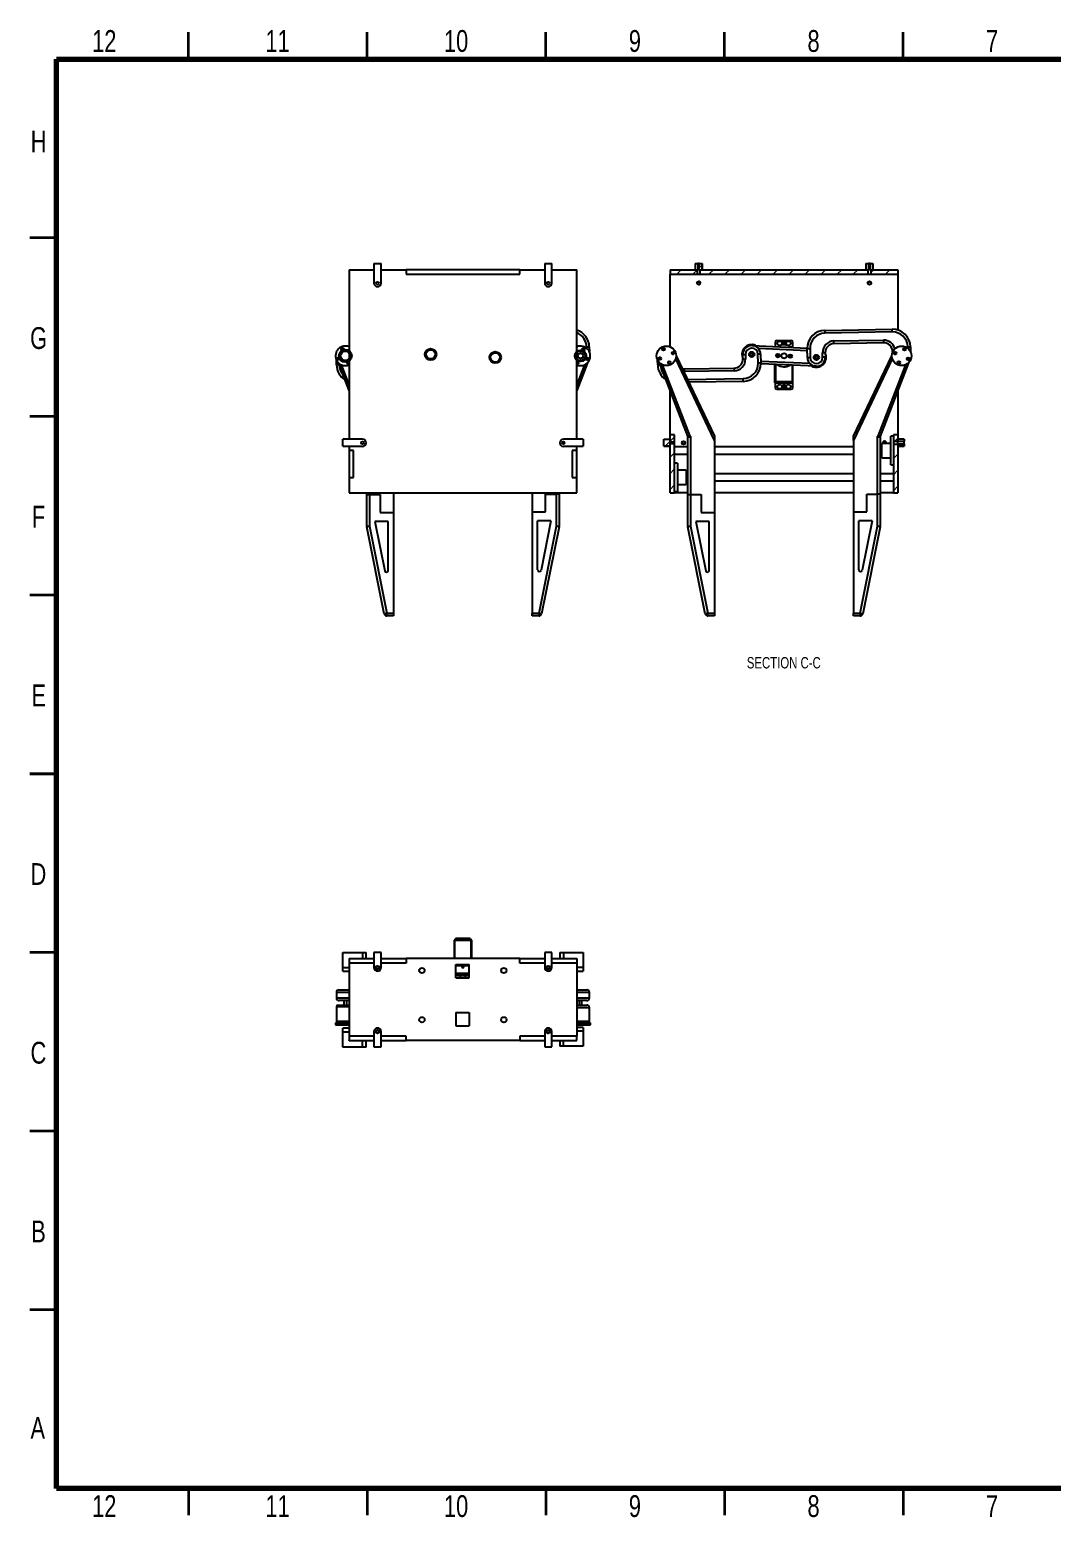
# Model space of a CAD drawing. Header units: inches. Extents: x 0.1 to 23.3, y 0.1 to 16.5.
# Drawn here: x 0.1 to 11.36, y 0.08 to 16.46 of the extents above; entities that cross this region are included whole.
import ezdxf

# ---------------------------------------------------------------- set-up
doc = ezdxf.new("R2010")
doc.units = ezdxf.units.IN
doc.header["$MEASUREMENT"] = 0
doc.styles.add('SLDTEXTSTYLE0', font='TXT', dxfattribs={"width": 0.75})

msp = doc.modelspace()

# ---------------------------------------------------------------- hatches: boundary and pattern name
at = {"linetype": 'Continuous', "lineweight": 18}
h = msp.add_hatch(dxfattribs=at)
h.set_pattern_fill('ANSI31', style=0)
h.paths.add_polyline_path([(7.457, 13.821), (7.158, 13.821), (7.158, 13.772), (7.457, 13.772)], flags=0)
h = msp.add_hatch(dxfattribs=at)
h.set_pattern_fill('ANSI31', style=0)
h.paths.add_polyline_path([(7.434, 13.89), (7.434, 13.821), (7.464, 13.821), (7.464, 13.89)], flags=0)
h = msp.add_hatch(dxfattribs=at)
h.set_pattern_fill('ANSI31', style=0)
h.paths.add_polyline_path([(7.479, 13.89), (7.479, 13.821), (7.509, 13.821), (7.509, 13.89)], flags=0)
h = msp.add_hatch(dxfattribs=at)
h.set_pattern_fill('ANSI31', style=0)
h.paths.add_polyline_path([(7.486, 13.772), (9.339, 13.772), (9.339, 13.821), (7.486, 13.821)], flags=0)
h = msp.add_hatch(dxfattribs=at)
h.set_pattern_fill('ANSI31', style=0)
h.paths.add_polyline_path([(9.317, 13.89), (9.317, 13.821), (9.347, 13.821), (9.347, 13.89)], flags=0)
h = msp.add_hatch(dxfattribs=at)
h.set_pattern_fill('ANSI31', style=0)
h.paths.add_polyline_path([(9.361, 13.89), (9.361, 13.821), (9.391, 13.821), (9.391, 13.89)], flags=0)
h = msp.add_hatch(dxfattribs=at)
h.set_pattern_fill('ANSI31', style=0)
h.paths.add_polyline_path([(9.668, 13.772), (9.668, 13.821), (9.369, 13.821), (9.369, 13.772)], flags=0)
h = msp.add_hatch(dxfattribs=at)
h.set_pattern_fill('ANSI31', style=0)
h.paths.add_polyline_path([(7.207, 11.925), (7.207, 12.001), (7.158, 12.001), (7.158, 11.925)], flags=0)
h = msp.add_hatch(dxfattribs=at)
h.set_pattern_fill('ANSI31', style=0)
h.paths.add_polyline_path([(9.668, 11.933), (9.668, 12.001), (9.618, 12.001), (9.618, 11.933)], flags=0)
h = msp.add_hatch(dxfattribs=at)
h.set_pattern_fill('ANSI31', style=0)
h.paths.add_polyline_path([(7.089, 11.879), (7.158, 11.879), (7.158, 11.95), (7.089, 11.95)], flags=0)
h = msp.add_hatch(dxfattribs=at)
h.set_pattern_fill('ANSI31', style=0)
h.paths.add_polyline_path([(7.207, 11.361), (7.207, 11.904), (7.158, 11.904), (7.158, 11.361)], flags=0)
h = msp.add_hatch(dxfattribs=at)
h.set_pattern_fill('ANSI31', style=0)
h.paths.add_polyline_path([(9.618, 11.896), (9.618, 11.361), (9.668, 11.361), (9.668, 11.896)], flags=0)
h = msp.add_hatch(dxfattribs=at)
h.set_pattern_fill('ANSI31', style=0)
h.paths.add_polyline_path([(9.737, 11.953), (9.668, 11.953), (9.668, 11.927), (9.737, 11.927)], flags=0)
h = msp.add_hatch(dxfattribs=at)
h.set_pattern_fill('ANSI31', style=0)
h.paths.add_polyline_path([(9.737, 11.902), (9.668, 11.902), (9.668, 11.876), (9.737, 11.876)], flags=0)

# ---------------------------------------------------------------- linework, layer by layer
at = {"color": 7, "linetype": 'Continuous', "lineweight": 35}
for p, q in [((1.85, 16.142), (1.85, 16.437)), ((3.819, 16.142), (3.819, 16.437)), ((5.787, 16.142), (5.787, 16.437)), ((7.756, 16.142), (7.756, 16.437)), ((9.724, 16.142), (9.724, 16.437)), ((0.394, 14.173), (0.098, 14.173)), ((0.394, 12.205), (0.098, 12.205)), ((0.394, 10.236), (0.098, 10.236)), ((0.098, 8.268), (0.394, 8.268)), ((0.394, 8.268), (0.098, 8.268)), ((0.394, 6.299), (0.098, 6.299)), ((0.394, 4.331), (0.098, 4.331)), ((0.394, 2.362), (0.098, 2.362)), ((1.85, 0.394), (1.85, 0.098)), ((3.819, 0.394), (3.819, 0.098)), ((5.787, 0.394), (5.787, 0.098)), ((7.756, 0.394), (7.756, 0.098)), ((9.724, 0.394), (9.724, 0.098))]:
    msp.add_line(p, q, dxfattribs=at)
at = {"color": 7, "linetype": 'Continuous', "lineweight": 70}
for p, q in [((0.394, 0.394), (0.394, 16.142)), ((0.394, 16.142), (22.992, 16.142)), ((22.992, 0.394), (0.394, 0.394))]:
    msp.add_line(p, q, dxfattribs=at)
at = {"color": 7, "linetype": 'Continuous', "lineweight": 25}
for p, q in [((3.618, 13.821), (3.618, 11.954)), ((3.618, 13.821), (3.893, 13.821)), ((3.893, 13.89), (3.893, 13.674)), ((3.893, 13.89), (3.971, 13.89)), ((3.971, 13.674), (3.971, 13.89)), ((3.971, 13.821), (4.246, 13.821)), ((4.246, 13.821), (4.246, 13.772)), ((5.501, 13.821), (4.246, 13.821)), ((4.246, 13.772), (5.501, 13.772)), ((5.501, 13.772), (5.501, 13.821)), ((5.501, 13.821), (5.775, 13.821)), ((5.775, 13.89), (5.854, 13.89)), ((5.775, 13.89), (5.775, 13.674)), ((5.854, 13.674), (5.854, 13.89)), ((5.854, 13.821), (6.128, 13.821)), ((6.128, 11.954), (6.128, 13.821)), ((7.158, 13.821), (7.158, 13.772)), ((7.158, 13.821), (7.457, 13.821)), ((7.158, 13.772), (7.457, 13.772)), ((7.158, 12.972), (7.158, 13.772)), ((7.432, 13.89), (7.432, 13.821)), ((7.432, 13.89), (7.434, 13.89)), ((7.434, 13.89), (7.434, 13.821)), ((7.434, 13.89), (7.464, 13.89)), ((7.434, 13.821), (7.464, 13.821)), ((7.457, 13.772), (7.457, 13.821)), ((7.457, 13.772), (7.486, 13.772)), ((7.464, 13.89), (7.464, 13.821)), ((7.479, 13.89), (7.464, 13.89)), ((7.479, 13.821), (7.464, 13.821)), ((7.479, 13.89), (7.509, 13.89)), ((7.479, 13.821), (7.479, 13.89)), ((7.479, 13.821), (7.509, 13.821)), ((7.486, 13.821), (7.486, 13.772)), ((7.486, 13.821), (9.339, 13.821)), ((7.486, 13.772), (9.339, 13.772)), ((7.509, 13.821), (7.509, 13.89)), ((7.509, 13.89), (7.511, 13.89)), ((7.511, 13.89), (7.511, 13.821)), ((9.315, 13.89), (9.315, 13.821)), ((9.315, 13.89), (9.317, 13.89)), ((9.317, 13.89), (9.347, 13.89)), ((9.317, 13.89), (9.317, 13.821)), ((9.317, 13.821), (9.347, 13.821)), ((9.339, 13.772), (9.339, 13.821)), ((9.339, 13.772), (9.369, 13.772)), ((9.347, 13.89), (9.347, 13.821)), ((9.361, 13.89), (9.347, 13.89)), ((9.361, 13.821), (9.347, 13.821)), ((9.361, 13.89), (9.391, 13.89)), ((9.361, 13.821), (9.361, 13.89)), ((9.361, 13.821), (9.391, 13.821)), ((9.369, 13.821), (9.369, 13.772)), ((9.369, 13.821), (9.668, 13.821)), ((9.369, 13.772), (9.668, 13.772)), ((9.391, 13.821), (9.391, 13.89)), ((9.391, 13.89), (9.393, 13.89)), ((9.393, 13.89), (9.393, 13.821)), ((9.668, 13.821), (9.668, 13.772)), ((9.668, 13.772), (9.668, 13.156)), ((8.862, 13.152), (9.605, 13.165)), ((8.862, 13.152), (8.863, 13.123)), ((9.606, 13.136), (8.863, 13.123)), ((9.606, 13.136), (9.605, 13.165)), ((6.237, 12.971), (6.266, 12.972)), ((6.266, 12.972), (6.267, 12.918)), ((8.061, 12.986), (8.669, 12.958)), ((8.314, 13.02), (8.314, 12.975)), ((8.491, 13.039), (8.334, 13.039)), ((8.403, 13.03), (8.423, 13.03)), ((8.403, 13.03), (8.403, 12.992)), ((8.423, 12.992), (8.423, 13.03)), ((8.501, 12.968), (8.486, 12.968)), ((8.511, 12.966), (8.511, 13.02)), ((8.669, 12.952), (8.699, 12.952)), ((8.671, 12.854), (8.669, 12.952)), ((8.699, 12.952), (8.7, 12.854)), ((8.963, 13.036), (9.509, 13.045)), ((8.963, 13.006), (8.963, 13.036)), ((9.51, 13.016), (8.963, 13.006)), ((9.509, 13.045), (9.51, 13.016)), ((9.776, 12.971), (9.806, 12.972)), ((9.806, 12.972), (9.807, 12.918)), ((3.48, 12.772), (3.479, 12.825)), ((3.618, 12.491), (3.501, 12.794)), ((6.245, 12.794), (6.128, 12.491)), ((6.132, 12.786), (6.128, 12.789)), ((7.02, 12.772), (7.019, 12.825)), ((7.353, 11.986), (7.041, 12.794)), ((7.225, 12.873), (7.648, 11.986)), ((7.958, 12.886), (7.987, 12.887)), ((7.959, 12.837), (7.958, 12.886)), ((7.959, 12.837), (7.988, 12.838)), ((7.987, 12.887), (7.988, 12.838)), ((8.155, 12.89), (8.125, 12.889)), ((8.127, 12.791), (8.125, 12.889)), ((8.156, 12.791), (8.127, 12.791)), ((8.155, 12.89), (8.156, 12.791)), ((8.765, 12.757), (8.156, 12.785)), ((8.477, 12.872), (8.476, 12.882)), ((8.671, 12.854), (8.7, 12.854)), ((8.838, 12.856), (8.837, 12.906)), ((8.867, 12.906), (8.837, 12.906)), ((8.868, 12.857), (8.838, 12.856)), ((8.867, 12.906), (8.868, 12.857)), ((9.177, 11.986), (9.601, 12.873)), ((9.785, 12.794), (9.473, 11.986)), ((9.61, 12.915), (9.61, 12.919)), ((3.51, 12.772), (3.48, 12.772)), ((7.049, 12.772), (7.02, 12.772)), ((7.316, 12.728), (7.862, 12.737)), ((7.316, 12.698), (7.316, 12.728)), ((7.863, 12.707), (7.316, 12.698)), ((7.862, 12.737), (7.863, 12.707)), ((7.963, 12.591), (7.962, 12.621)), ((8.309, 12.778), (8.309, 12.574)), ((8.314, 12.778), (8.314, 12.584)), ((8.511, 12.584), (8.511, 12.769)), ((7.158, 12.001), (7.158, 12.491)), ((7.963, 12.591), (7.364, 12.581)), ((8.314, 12.574), (8.309, 12.574)), ((8.314, 12.584), (8.324, 12.584)), ((8.314, 12.584), (8.314, 12.523)), ((8.324, 12.584), (8.324, 12.574)), ((8.501, 12.584), (8.324, 12.584)), ((8.324, 12.574), (8.501, 12.574)), ((8.334, 12.503), (8.491, 12.503)), ((8.403, 12.574), (8.403, 12.565)), ((8.403, 12.565), (8.403, 12.512)), ((8.423, 12.565), (8.403, 12.565)), ((8.423, 12.512), (8.403, 12.512)), ((8.423, 12.565), (8.423, 12.574)), ((8.423, 12.512), (8.423, 12.565)), ((8.501, 12.574), (8.501, 12.584)), ((8.501, 12.584), (8.511, 12.584)), ((8.511, 12.523), (8.511, 12.584)), ((9.668, 12.491), (9.668, 12.001)), ((7.158, 11.925), (7.158, 12.001)), ((7.207, 12.001), (7.158, 12.001)), ((7.207, 11.925), (7.207, 12.001)), ((7.353, 11.976), (7.353, 11.986)), ((7.374, 11.986), (7.353, 11.986)), ((7.382, 11.976), (7.353, 11.976)), ((7.353, 11.343), (7.353, 11.976)), ((7.374, 11.986), (7.382, 11.986)), ((7.382, 11.986), (7.382, 11.976)), ((7.382, 11.976), (7.382, 11.343)), ((7.648, 11.986), (7.648, 11.94)), ((9.177, 11.94), (9.177, 11.986)), ((9.451, 11.986), (9.443, 11.986)), ((9.443, 11.976), (9.443, 11.986)), ((9.443, 11.349), (9.443, 11.976)), ((9.473, 11.976), (9.443, 11.976)), ((9.473, 11.986), (9.451, 11.986)), ((9.473, 11.986), (9.473, 11.976)), ((9.473, 11.976), (9.473, 11.349)), ((9.618, 11.986), (9.589, 11.986)), ((9.589, 11.671), (9.589, 11.986)), ((9.668, 12.001), (9.618, 12.001)), ((9.618, 12.001), (9.618, 11.933)), ((9.668, 12.001), (9.668, 11.933)), ((3.766, 11.954), (3.549, 11.954)), ((3.549, 11.875), (3.549, 11.954)), ((3.549, 11.875), (3.766, 11.875)), ((3.618, 11.875), (3.618, 11.828)), ((3.618, 11.828), (3.618, 11.533)), ((3.667, 11.828), (3.618, 11.828)), ((3.667, 11.533), (3.667, 11.828)), ((5.993, 11.907), (5.968, 11.907)), ((6.197, 11.954), (5.98, 11.954)), ((5.98, 11.875), (6.197, 11.875)), ((6.079, 11.828), (6.079, 11.533)), ((6.128, 11.828), (6.079, 11.828)), ((6.128, 11.828), (6.128, 11.875)), ((6.128, 11.533), (6.128, 11.828)), ((6.197, 11.954), (6.197, 11.875)), ((7.089, 11.95), (7.089, 11.954)), ((7.089, 11.954), (7.158, 11.954)), ((7.089, 11.879), (7.089, 11.95)), ((7.158, 11.95), (7.089, 11.95)), ((7.089, 11.879), (7.158, 11.879)), ((7.089, 11.875), (7.089, 11.879)), ((7.089, 11.875), (7.158, 11.875)), ((7.158, 11.879), (7.158, 11.95)), ((7.158, 11.925), (7.207, 11.925)), ((7.158, 11.361), (7.158, 11.904)), ((7.207, 11.904), (7.158, 11.904)), ((7.207, 11.904), (7.207, 11.925)), ((7.207, 11.361), (7.207, 11.904)), ((7.353, 11.868), (7.207, 11.868)), ((7.648, 11.94), (7.648, 11.146)), ((9.177, 11.868), (7.648, 11.868)), ((9.177, 11.94), (9.177, 11.152)), ((9.49, 11.868), (9.473, 11.868)), ((9.589, 11.907), (9.49, 11.907)), ((9.49, 11.75), (9.49, 11.907)), ((9.618, 11.933), (9.668, 11.933)), ((9.618, 11.933), (9.618, 11.896)), ((9.668, 11.896), (9.618, 11.896)), ((9.618, 11.896), (9.618, 11.361)), ((9.737, 11.954), (9.668, 11.954)), ((9.737, 11.953), (9.668, 11.953)), ((9.668, 11.953), (9.668, 11.927)), ((9.737, 11.927), (9.668, 11.927)), ((9.668, 11.902), (9.668, 11.927)), ((9.668, 11.902), (9.737, 11.902)), ((9.668, 11.902), (9.668, 11.876)), ((9.668, 11.896), (9.668, 11.361)), ((9.668, 11.876), (9.737, 11.876)), ((9.737, 11.875), (9.668, 11.875)), ((9.737, 11.954), (9.737, 11.953)), ((9.737, 11.953), (9.737, 11.927)), ((9.737, 11.902), (9.737, 11.927)), ((9.737, 11.902), (9.737, 11.876)), ((9.737, 11.876), (9.737, 11.875)), ((7.207, 11.789), (7.353, 11.789)), ((7.237, 11.691), (7.207, 11.691)), ((7.237, 11.691), (7.237, 11.376)), ((7.648, 11.789), (9.177, 11.789)), ((9.473, 11.789), (9.49, 11.789)), ((9.49, 11.75), (9.589, 11.75)), ((9.589, 11.671), (9.618, 11.671)), ((3.618, 11.533), (3.618, 11.361)), ((3.618, 11.533), (3.667, 11.533)), ((6.079, 11.533), (6.128, 11.533)), ((6.128, 11.361), (6.128, 11.533)), ((7.335, 11.612), (7.237, 11.612)), ((7.335, 11.612), (7.335, 11.454)), ((7.353, 11.572), (7.335, 11.572)), ((7.335, 11.494), (7.353, 11.494)), ((9.177, 11.572), (7.648, 11.572)), ((7.648, 11.494), (9.177, 11.494)), ((9.618, 11.572), (9.473, 11.572)), ((9.473, 11.494), (9.618, 11.494)), ((3.618, 11.361), (6.128, 11.361)), ((3.813, 11.343), (3.813, 11.361)), ((3.813, 10.995), (3.813, 11.343)), ((3.813, 11.343), (3.843, 11.343)), ((3.843, 11.343), (3.843, 10.995)), ((3.843, 11.343), (3.961, 11.343)), ((3.961, 11.343), (3.961, 11.146)), ((4.109, 11.361), (4.109, 11.146)), ((5.638, 11.361), (5.638, 11.152)), ((5.785, 11.152), (5.785, 11.349)), ((5.785, 11.349), (5.904, 11.349)), ((5.904, 10.995), (5.904, 11.349)), ((5.933, 11.349), (5.904, 11.349)), ((5.933, 11.361), (5.933, 11.349)), ((5.933, 11.349), (5.933, 10.995)), ((7.158, 11.361), (7.207, 11.361)), ((7.207, 11.376), (7.237, 11.376)), ((7.353, 11.361), (7.207, 11.361)), ((7.237, 11.454), (7.335, 11.454)), ((7.353, 10.995), (7.353, 11.343)), ((7.353, 11.343), (7.382, 11.343)), ((7.382, 11.343), (7.382, 10.995)), ((7.382, 11.343), (7.5, 11.343)), ((7.5, 11.343), (7.5, 11.146)), ((9.177, 11.361), (7.648, 11.361)), ((9.325, 11.152), (9.325, 11.349)), ((9.325, 11.349), (9.443, 11.349)), ((9.443, 10.995), (9.443, 11.349)), ((9.473, 11.349), (9.443, 11.349)), ((9.618, 11.361), (9.473, 11.361)), ((9.473, 11.349), (9.473, 10.995)), ((9.618, 11.361), (9.668, 11.361)), ((3.961, 11.146), (4.109, 11.146)), ((4.109, 11.146), (4.109, 10.037)), ((5.638, 11.152), (5.638, 10.037)), ((5.638, 11.152), (5.785, 11.152)), ((7.5, 11.146), (7.648, 11.146)), ((7.648, 11.146), (7.648, 10.037)), ((9.177, 11.152), (9.177, 10.037)), ((9.177, 11.152), (9.325, 11.152)), ((3.813, 10.995), (3.843, 10.995)), ((3.814, 10.989), (3.843, 10.995)), ((4.005, 10.031), (3.814, 10.989)), ((3.843, 10.995), (4.034, 10.037)), ((3.902, 11.048), (4.011, 10.504)), ((4.05, 11.048), (3.902, 11.048)), ((4.05, 10.508), (4.05, 11.048)), ((5.844, 11.054), (5.697, 11.054)), ((5.697, 10.514), (5.697, 11.054)), ((5.712, 10.037), (5.904, 10.995)), ((5.844, 11.054), (5.736, 10.51)), ((5.933, 10.989), (5.741, 10.031)), ((5.904, 10.995), (5.933, 10.995)), ((5.933, 10.989), (5.904, 10.995)), ((7.353, 10.995), (7.382, 10.995)), ((7.353, 10.989), (7.382, 10.995)), ((7.545, 10.031), (7.353, 10.989)), ((7.382, 10.995), (7.574, 10.037)), ((7.441, 11.048), (7.55, 10.504)), ((7.589, 11.048), (7.441, 11.048)), ((7.589, 10.508), (7.589, 11.048)), ((9.384, 11.054), (9.236, 11.054)), ((9.236, 10.514), (9.236, 11.054)), ((9.252, 10.037), (9.443, 10.995)), ((9.384, 11.054), (9.275, 10.51)), ((9.472, 10.989), (9.28, 10.031)), ((9.443, 10.995), (9.473, 10.995)), ((9.472, 10.989), (9.443, 10.995)), ((4.034, 10.037), (4.005, 10.031)), ((4.034, 10.037), (4.109, 10.037)), ((4.034, 10.007), (4.034, 10.037)), ((4.109, 10.007), (4.034, 10.007)), ((4.109, 10.037), (4.109, 10.007)), ((5.638, 10.037), (5.712, 10.037)), ((5.638, 10.007), (5.638, 10.037)), ((5.712, 10.007), (5.638, 10.007)), ((5.712, 10.037), (5.741, 10.031)), ((5.712, 10.037), (5.712, 10.007)), ((7.574, 10.037), (7.545, 10.031)), ((7.574, 10.037), (7.648, 10.037)), ((7.574, 10.007), (7.574, 10.037)), ((7.648, 10.007), (7.574, 10.007)), ((7.648, 10.037), (7.648, 10.007)), ((9.177, 10.037), (9.252, 10.037)), ((9.177, 10.007), (9.177, 10.037)), ((9.252, 10.007), (9.177, 10.007)), ((9.252, 10.037), (9.28, 10.031)), ((9.252, 10.037), (9.252, 10.007)), ((4.778, 6.435), (4.775, 6.433)), ((4.775, 6.433), (4.775, 6.231)), ((4.794, 6.452), (4.778, 6.435)), ((4.785, 6.433), (4.962, 6.433)), ((4.952, 6.452), (4.794, 6.452)), ((4.952, 6.452), (4.969, 6.435)), ((4.972, 6.433), (4.969, 6.435)), ((4.972, 6.231), (4.972, 6.433)), ((3.549, 6.3), (3.766, 6.3)), ((3.549, 6.132), (3.549, 6.3)), ((3.618, 6.231), (3.893, 6.231)), ((3.618, 6.231), (3.618, 6.182)), ((3.766, 6.3), (3.766, 6.231)), ((3.766, 6.3), (3.805, 6.3)), ((3.805, 6.231), (3.805, 6.3)), ((3.971, 6.3), (3.893, 6.3)), ((3.893, 6.3), (3.893, 6.132)), ((3.971, 6.132), (3.971, 6.3)), ((3.971, 6.231), (4.246, 6.231)), ((4.246, 6.231), (4.246, 6.182)), ((5.501, 6.231), (4.246, 6.231)), ((5.501, 6.182), (5.501, 6.231)), ((5.501, 6.231), (5.775, 6.231)), ((5.854, 6.3), (5.775, 6.3)), ((5.775, 6.3), (5.775, 6.132)), ((5.854, 6.132), (5.854, 6.3)), ((5.854, 6.231), (6.128, 6.231)), ((5.941, 6.3), (5.941, 6.231)), ((5.941, 6.3), (5.98, 6.3)), ((5.98, 6.3), (5.98, 6.231)), ((5.98, 6.3), (6.197, 6.3)), ((6.128, 6.231), (6.128, 6.182)), ((6.197, 6.3), (6.197, 6.132)), ((3.549, 6.132), (3.618, 6.132)), ((3.549, 6.093), (3.549, 6.132)), ((3.549, 6.093), (3.618, 6.093)), ((3.618, 6.182), (3.618, 5.378)), ((3.893, 6.182), (3.618, 6.182)), ((4.246, 6.182), (3.971, 6.182)), ((4.796, 6.166), (4.943, 6.166)), ((4.796, 6.019), (4.796, 6.166)), ((4.943, 6.152), (4.796, 6.152)), ((4.863, 6.152), (4.863, 6.132)), ((4.863, 6.132), (4.883, 6.132)), ((4.883, 6.132), (4.883, 6.152)), ((4.943, 6.019), (4.943, 6.166)), ((5.775, 6.182), (5.501, 6.182)), ((6.128, 6.182), (5.854, 6.182)), ((6.128, 6.182), (6.128, 5.378)), ((6.197, 6.132), (6.128, 6.132)), ((6.128, 6.093), (6.197, 6.093)), ((6.197, 6.132), (6.197, 6.093)), ((4.796, 6.059), (4.943, 6.059)), ((4.796, 6.019), (4.943, 6.019)), ((4.809, 6.059), (4.809, 6.049)), ((4.814, 6.044), (4.932, 6.044)), ((4.844, 6.044), (4.844, 6.019)), ((4.844, 6.044), (4.844, 6.019)), ((4.903, 6.019), (4.903, 6.044)), ((4.903, 6.019), (4.903, 6.044)), ((4.937, 6.049), (4.937, 6.059)), ((3.479, 5.857), (3.479, 5.798)), ((3.508, 5.886), (3.618, 5.886)), ((3.618, 5.768), (3.508, 5.768)), ((3.562, 5.768), (3.562, 5.719)), ((3.592, 5.719), (3.592, 5.768)), ((6.128, 5.886), (6.237, 5.886)), ((6.237, 5.768), (6.128, 5.768)), ((6.155, 5.768), (6.155, 5.719)), ((6.184, 5.719), (6.184, 5.768)), ((6.237, 5.886), (6.238, 5.886)), ((6.238, 5.768), (6.237, 5.768)), ((6.266, 5.857), (6.266, 5.798)), ((6.268, 5.857), (6.266, 5.857)), ((6.266, 5.798), (6.268, 5.798)), ((6.268, 5.798), (6.268, 5.857)), ((6.268, 5.798), (6.268, 5.857)), ((6.268, 5.857), (6.268, 5.857)), ((6.268, 5.798), (6.268, 5.798)), ((3.479, 5.699), (3.479, 5.542)), ((3.498, 5.719), (3.618, 5.719)), ((4.796, 5.639), (4.796, 5.492)), ((4.796, 5.639), (4.943, 5.639)), ((4.943, 5.639), (4.943, 5.492)), ((6.128, 5.719), (6.238, 5.719)), ((6.268, 5.542), (6.268, 5.689)), ((3.469, 5.522), (3.469, 5.502)), ((3.469, 5.522), (3.618, 5.522)), ((3.469, 5.502), (3.618, 5.502)), ((3.618, 5.463), (3.549, 5.463)), ((3.549, 5.424), (3.549, 5.463)), ((3.549, 5.424), (3.618, 5.424)), ((3.549, 5.256), (3.549, 5.424)), ((3.893, 5.427), (3.893, 5.26)), ((3.971, 5.26), (3.971, 5.427)), ((4.796, 5.492), (4.943, 5.492)), ((5.775, 5.427), (5.775, 5.26)), ((5.854, 5.26), (5.854, 5.427)), ((6.128, 5.522), (6.278, 5.522)), ((6.128, 5.502), (6.278, 5.502)), ((6.197, 5.472), (6.128, 5.472)), ((6.197, 5.433), (6.128, 5.433)), ((6.197, 5.472), (6.197, 5.433)), ((6.197, 5.433), (6.197, 5.266)), ((6.278, 5.502), (6.278, 5.522)), ((3.766, 5.256), (3.549, 5.256)), ((3.893, 5.378), (3.618, 5.378)), ((3.618, 5.378), (3.618, 5.329)), ((3.618, 5.325), (3.618, 5.329)), ((3.618, 5.329), (3.893, 5.329)), ((3.766, 5.325), (3.618, 5.325)), ((3.667, 5.325), (3.667, 5.329)), ((3.766, 5.256), (3.766, 5.325)), ((3.805, 5.325), (3.766, 5.325)), ((3.805, 5.256), (3.766, 5.256)), ((3.805, 5.256), (3.805, 5.325)), ((3.893, 5.26), (3.971, 5.26)), ((4.246, 5.378), (3.971, 5.378)), ((3.971, 5.329), (4.246, 5.329)), ((4.246, 5.329), (4.246, 5.378)), ((5.501, 5.329), (4.246, 5.329)), ((5.775, 5.378), (5.501, 5.378)), ((5.501, 5.378), (5.501, 5.329)), ((5.501, 5.329), (5.775, 5.329)), ((5.775, 5.26), (5.854, 5.26)), ((6.128, 5.378), (5.854, 5.378)), ((5.854, 5.329), (6.128, 5.329)), ((5.941, 5.329), (5.941, 5.266)), ((5.98, 5.266), (5.941, 5.266)), ((6.197, 5.266), (5.98, 5.266)), ((6.128, 5.329), (6.128, 5.378))]:
    msp.add_line(p, q, dxfattribs=at)
at = {"color": 8, "linetype": 'Continuous', "lineweight": 25}
for p, q in [((6.237, 12.956), (6.237, 12.971)), ((8.669, 12.929), (8.13, 12.954)), ((8.501, 12.966), (8.501, 12.968)), ((9.776, 12.956), (9.776, 12.971)), ((3.503, 12.843), (3.49, 12.838)), ((3.5, 12.855), (3.503, 12.843)), ((3.503, 12.843), (3.51, 12.827)), ((6.236, 12.827), (6.243, 12.843)), ((6.243, 12.843), (6.246, 12.855)), ((6.243, 12.843), (6.256, 12.838)), ((7.043, 12.843), (7.03, 12.838)), ((7.04, 12.855), (7.043, 12.843)), ((7.043, 12.843), (7.049, 12.827)), ((7.188, 12.906), (7.182, 12.916)), ((7.188, 12.906), (7.201, 12.912)), ((7.195, 12.89), (7.188, 12.906)), ((7.648, 11.94), (7.22, 12.839)), ((8.156, 12.814), (8.696, 12.79)), ((9.606, 12.838), (9.177, 11.94)), ((9.612, 12.919), (9.61, 12.919)), ((9.638, 12.906), (9.625, 12.912)), ((9.638, 12.906), (9.63, 12.889)), ((9.644, 12.916), (9.638, 12.906)), ((9.776, 12.827), (9.782, 12.843)), ((9.782, 12.843), (9.786, 12.855)), ((9.782, 12.843), (9.796, 12.838)), ((3.51, 12.772), (3.51, 12.772)), ((3.53, 12.774), (3.618, 12.546)), ((6.128, 12.546), (6.216, 12.774)), ((7.049, 12.772), (7.049, 12.772)), ((7.07, 12.774), (7.374, 11.986)), ((7.316, 12.698), (7.308, 12.698)), ((7.35, 12.61), (7.962, 12.621)), ((8.324, 12.584), (8.324, 12.777)), ((8.501, 12.769), (8.501, 12.584)), ((9.451, 11.986), (9.756, 12.774)), ((3.843, 11.361), (3.843, 11.343)), ((5.904, 11.349), (5.904, 11.361)), ((4.785, 6.231), (4.785, 6.433)), ((4.962, 6.433), (4.962, 6.231)), ((4.943, 6.068), (4.796, 6.068)), ((4.937, 6.049), (4.809, 6.049)), ((3.618, 5.857), (3.479, 5.857)), ((3.479, 5.798), (3.618, 5.798)), ((6.266, 5.857), (6.128, 5.857)), ((6.128, 5.798), (6.266, 5.798)), ((3.618, 5.699), (3.479, 5.699)), ((6.268, 5.689), (6.128, 5.689)), ((3.479, 5.542), (3.618, 5.542)), ((6.128, 5.542), (6.268, 5.542)), ((5.98, 5.266), (5.98, 5.329))]:
    msp.add_line(p, q, dxfattribs=at)
at = {"color": 8, "linetype": 'Continuous', "lineweight": 25, "flags": 128}
for points in [[(3.56, 12.949), (3.546, 12.944), (3.533, 12.937)], [(6.214, 12.937), (6.201, 12.944), (6.187, 12.948)], [(7.099, 12.949), (7.085, 12.944), (7.072, 12.937)], [(9.753, 12.937), (9.74, 12.944), (9.726, 12.948)], [(6.134, 12.813), (6.141, 12.809), (6.151, 12.805)], [(9.673, 12.813), (9.68, 12.809), (9.691, 12.805)]]:
    msp.add_lwpolyline(points, dxfattribs=at)
at = {"color": 7, "linetype": 'Continuous', "lineweight": 25, "flags": 128}
for points in [[(8.475, 12.855), (8.475, 12.859), (8.477, 12.872)], [(7.293, 12.73), (7.297, 12.729), (7.316, 12.728)]]:
    msp.add_lwpolyline(points, dxfattribs=at)
at = {"color": 7, "linetype": 'Continuous', "lineweight": 25}
for centre, radius in [((3.932, 13.674), 0.0148), ((5.814, 13.674), 0.0148), ((7.472, 13.674), 0.0197), ((7.472, 13.674), 0.0148), ((9.354, 13.674), 0.0197), ((9.354, 13.674), 0.0148), ((3.546, 12.944), 0.0148), ((6.201, 12.944), 0.0148), ((7.116, 12.872), 0.108), ((7.085, 12.944), 0.0148), ((8.364, 13.01), 0.0246), ((8.461, 13.01), 0.0246), ((9.709, 12.872), 0.108), ((9.74, 12.944), 0.0148), ((3.505, 12.841), 0.0148), ((6.242, 12.84), 0.0148), ((7.044, 12.841), 0.0148), ((7.148, 12.799), 0.0143), ((7.148, 12.799), 0.0148), ((7.189, 12.903), 0.0148), ((8.056, 12.888), 0.0295), ((8.056, 12.888), 0.0197), ((8.056, 12.888), 0.0148), ((8.344, 12.875), 0.0197), ((8.344, 12.875), 0.0148), ((8.413, 12.872), 0.0295), ((8.482, 12.868), 0.0197), ((8.482, 12.868), 0.0148), ((8.769, 12.855), 0.0295), ((8.769, 12.855), 0.0197), ((8.769, 12.855), 0.0148), ((9.637, 12.903), 0.0148), ((9.678, 12.799), 0.0148), ((9.678, 12.799), 0.0143), ((9.781, 12.84), 0.0148), ((8.364, 12.532), 0.0246), ((8.461, 12.532), 0.0246), ((3.766, 11.914), 0.0148), ((5.98, 11.914), 0.0148), ((7.305, 11.914), 0.0197), ((7.305, 11.914), 0.0148), ((3.932, 6.132), 0.0148), ((4.422, 6.1), 0.0295), ((5.324, 6.1), 0.0295), ((5.814, 6.132), 0.0148), ((4.422, 5.558), 0.0295), ((5.324, 5.558), 0.0295), ((3.932, 5.427), 0.0148), ((5.814, 5.427), 0.0148)]:
    msp.add_circle(centre, radius, dxfattribs=at)
at = {"color": 7, "linetype": 'Continuous'}
for centre, radius in [((4.517, 12.888), 0.064), ((3.577, 12.872), 0.0714), ((3.577, 12.872), 0.0591), ((3.577, 12.872), 0.0517), ((4.517, 12.888), 0.0517), ((4.517, 12.888), 0.0502), ((5.23, 12.855), 0.064), ((5.23, 12.855), 0.0517), ((6.169, 12.872), 0.064), ((6.169, 12.872), 0.0615), ((6.169, 12.872), 0.0591), ((6.169, 12.872), 0.0517), ((6.169, 12.872), 0.0295), ((3.932, 6.132), 0.0197), ((5.814, 6.132), 0.0197), ((3.932, 5.427), 0.0197), ((5.814, 5.427), 0.0197)]:
    msp.add_circle(centre, radius, dxfattribs=at)
at = {"color": 7, "linetype": 'Continuous', "lineweight": 25}
for centre, radius, start, end in [((3.932, 13.674), 0.0394, 180, 0), ((5.814, 13.674), 0.0394, 180, 0), ((6.069, 12.968), 0.197, 0.9965, 72.6177), ((8.866, 12.955), 0.197, 90.9965, 180.9965), ((8.866, 12.955), 0.167, 90.9965, 180.9965), ((9.609, 12.968), 0.197, 0.9965, 90.9965), ((9.609, 12.968), 0.167, 0.9965, 90.9965), ((3.577, 12.872), 0.108, 67.5666, 203.2993), ((6.169, 12.872), 0.108, 246.698, 112.4322), ((8.056, 12.888), 0.108, 87.3739, 205.6092), ((8.056, 12.888), 0.0984, 0.9892, 180.9892), ((8.056, 12.888), 0.0689, 0.9892, 180.9892), ((8.056, 12.888), 0.108, 62.7539, 87.3739), ((8.334, 13.02), 0.0197, 90, 180), ((8.413, 12.872), 0.121, 51.7648, 122.983), ((8.491, 13.02), 0.0197, 0, 90), ((8.501, 12.958), 0.00984, 50.207, 90), ((8.965, 12.908), 0.128, 90.9965, 180.9965), ((8.965, 12.908), 0.0984, 90.9965, 180.9965), ((9.511, 12.917), 0.0984, 0.9965, 90.9965), ((3.577, 12.872), 0.108, 203.2993, 292.4334), ((3.608, 12.799), 0.0148, 46.4527, 203.2993), ((3.608, 12.799), 0.0143, 44.5442, 270), ((3.608, 12.799), 0.0148, 203.2993, 313.5473), ((3.608, 12.799), 0.0143, 270, 315.4558), ((6.138, 12.799), 0.0143, 90, 135.4237), ((6.138, 12.799), 0.0143, 224.5763, 90), ((6.138, 12.799), 0.0148, 246.698, 133.5173), ((7.86, 12.835), 0.0984, 270.9892, 0.9892), ((7.86, 12.835), 0.128, 270.9892, 0.9892), ((7.96, 12.788), 0.167, 270.9892, 0.9892), ((7.96, 12.788), 0.197, 270.9892, 0.9892), ((8.413, 12.872), 0.064, 165.3393, 189.4085), ((8.769, 12.855), 0.0984, 180.9965, 0.9965), ((8.769, 12.855), 0.0689, 180.9965, 0.9965), ((8.769, 12.855), 0.108, 242.7539, 25.6165), ((3.677, 12.775), 0.197, 180.9892, 238.1964), ((7.217, 12.775), 0.197, 180.9892, 238.1964), ((8.413, 12.872), 0.121, 231.7648, 302.983), ((8.324, 12.584), 0.00984, 180, 270), ((8.334, 12.523), 0.0197, 180, 270), ((8.491, 12.523), 0.0197, 270, 0), ((8.501, 12.584), 0.00984, 270, 0), ((3.766, 11.914), 0.0394, 270, 90), ((5.98, 11.914), 0.0394, 90, 270), ((9.52, 11.914), 0.0197, 337.9757, 202.0243), ((9.52, 11.914), 0.0148, 90, 210), ((9.52, 11.914), 0.0148, 330, 90), ((3.843, 10.995), 0.0295, 180, 191.3099), ((5.904, 10.995), 0.0295, 348.6901, 0), ((7.382, 10.995), 0.0295, 180, 191.3099), ((9.443, 10.995), 0.0295, 348.6901, 0), ((4.03, 10.508), 0.0197, 191.3099, 0), ((5.717, 10.514), 0.0197, 180, 348.6901), ((7.569, 10.508), 0.0197, 191.3099, 0), ((9.256, 10.514), 0.0197, 180, 348.6901), ((4.034, 10.037), 0.0295, 191.3099, 270), ((5.712, 10.037), 0.0295, 270, 348.6901), ((7.574, 10.037), 0.0295, 191.3099, 270), ((9.252, 10.037), 0.0295, 270, 348.6901), ((4.785, 6.442), 0.00984, 225, 270), ((4.962, 6.442), 0.00984, 270, 315), ((3.932, 6.132), 0.0394, 180, 0), ((5.814, 6.132), 0.0394, 180, 0), ((4.814, 6.049), 0.00492, 180, 270), ((4.932, 6.049), 0.00492, 270, 0), ((3.508, 5.857), 0.0295, 90, 180), ((3.508, 5.798), 0.0295, 180, 270), ((6.237, 5.857), 0.0295, 359.9957, 89.9957), ((6.237, 5.798), 0.0295, 270.0043, 0.0043), ((6.238, 5.857), 0.0295, 0, 90), ((6.238, 5.857), 0.0295, 359.9957, 89.9957), ((6.238, 5.798), 0.0295, 270, 0), ((6.238, 5.798), 0.0295, 270.0043, 0.0043), ((3.498, 5.699), 0.0197, 90, 180), ((6.238, 5.689), 0.0295, 0, 90), ((3.498, 5.542), 0.0197, 180, 270), ((3.932, 5.427), 0.0394, 0, 180), ((5.814, 5.427), 0.0394, 0, 180), ((6.248, 5.542), 0.0197, 270, 0)]:
    msp.add_arc(centre, radius, start, end, dxfattribs=at)
at = {"color": 8, "linetype": 'Continuous', "lineweight": 25}
for centre, radius, start, end in [((6.069, 12.968), 0.167, 0.9965, 69.423), ((9.511, 12.917), 0.128, 15.0201, 90.9965), ((8.413, 12.872), 0.0591, 167.4771, 187.2707), ((8.413, 12.872), 0.0591, 347.4771, 7.2707), ((3.677, 12.775), 0.167, 180.9892, 221.3203), ((7.217, 12.775), 0.167, 180.9892, 221.3203)]:
    msp.add_arc(centre, radius, start, end, dxfattribs=at)

# ---------------------------------------------------------------- texts
at = {"color": 7, "linetype": 'Continuous', "lineweight": 0, "attachment_point": 2, "style": 'SLDTEXTSTYLE0'}
for s, insert, char_height in [('12', (0.92, 16.461), 0.24), ('11', (2.83, 16.461), 0.24), ('10', (4.798, 16.461), 0.24), ('9', (6.769, 16.461), 0.24), ('8', (8.738, 16.461), 0.24), ('7', (10.706, 16.461), 0.24), ('H', (0.196, 15.353), 0.24), ('G', (0.196, 13.188), 0.24), ('F', (0.194, 11.22), 0.24), ('SECTION C-C', (8.41, 9.553), 0.125), ('E', (0.197, 9.251), 0.24), ('D', (0.194, 7.283), 0.24), ('C', (0.194, 5.314), 0.24), ('B', (0.195, 3.345), 0.24), ('A', (0.187, 1.18), 0.24), ('12', (0.92, 0.319), 0.24), ('11', (2.83, 0.319), 0.24), ('10', (4.798, 0.319), 0.24), ('9', (6.769, 0.319), 0.24), ('8', (8.738, 0.319), 0.24), ('7', (10.706, 0.319), 0.24)]:
    msp.add_mtext(s, dxfattribs=dict(at, insert=insert, char_height=char_height))

doc.saveas('drawing.dxf')
